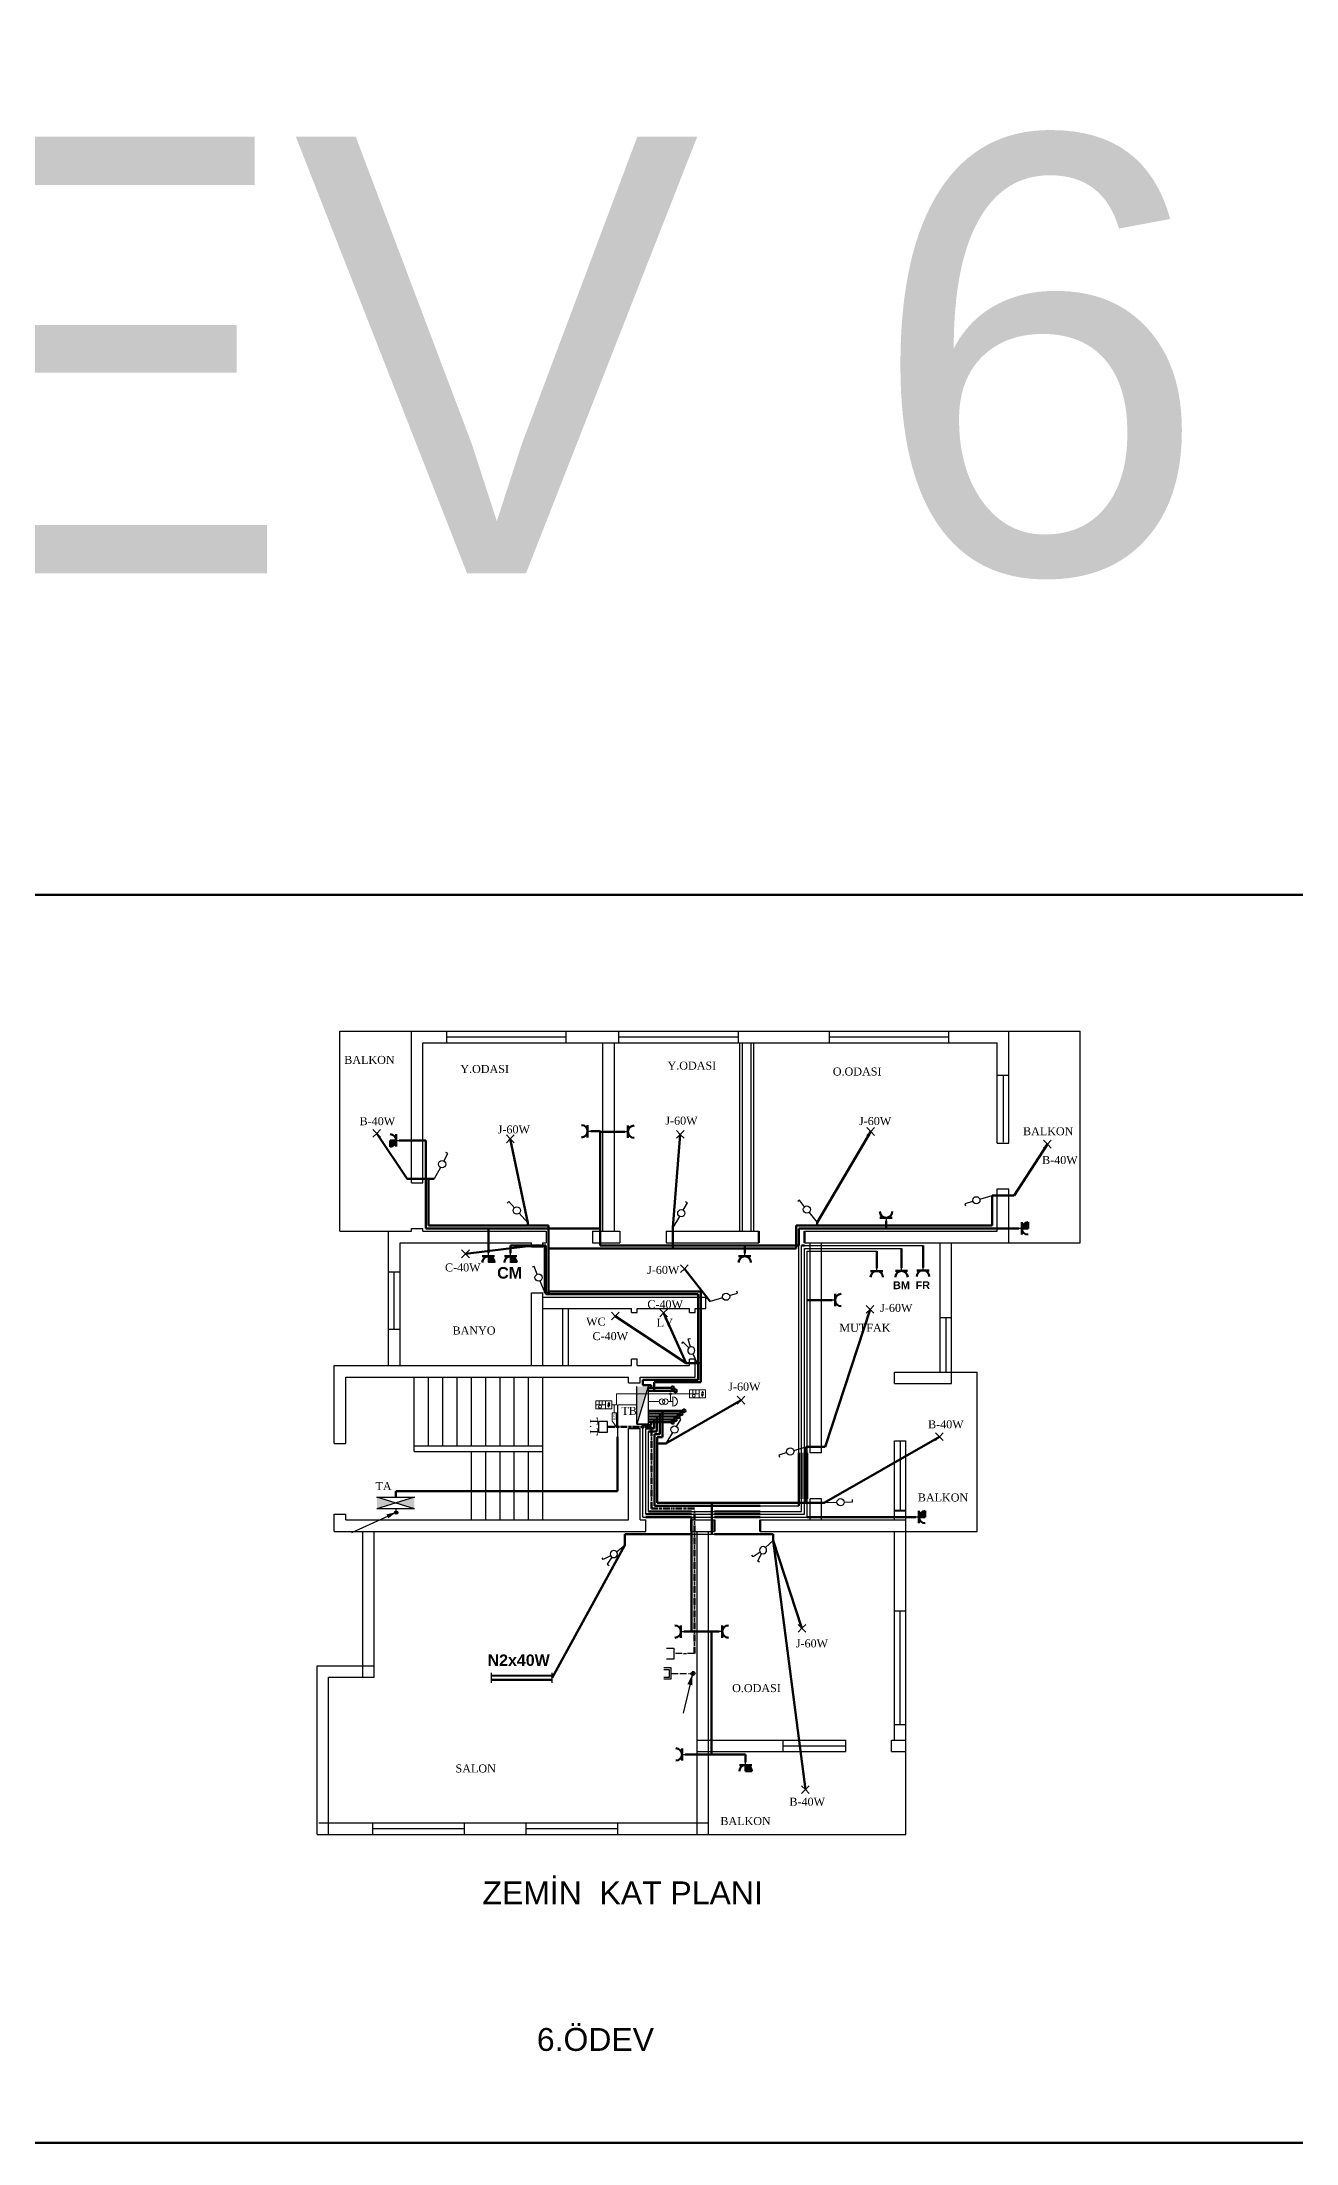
# Model space of a CAD drawing. Header units: millimetres. Extents: x 890 to 10034, y 874 to 4550.
# Drawn here: x 5550 to 7744, y 874 to 4550 of the extents above; entities that cross this region are included whole.
import ezdxf

# ---------------------------------------------------------------- set-up
doc = ezdxf.new("R2010")
doc.units = ezdxf.units.MM
for name, pattern in [('ACAD_ISO02W100', [15, 12, -3]), ('ACAD_ISO12W100', [21, 12, -3, 0, -3, 0, -3]), ('DASHDOT', [25.4, 12.7, -6.35, 0, -6.35])]:
    doc.linetypes.add(name, pattern=pattern)
for name, color, linetype, lineweight in [('DİYAFON', 41, 'DASHDOT', 20), ('EHAT_PRIZ', 4, 'Continuous', 50), ('K.OTM', 61, 'DASHDOT', 20)]:
    doc.layers.add(name, color=color, linetype=linetype, lineweight=lineweight)
for name, color, linetype in [('H', 3, 'Continuous'), ('hat', 3, 'Continuous'), ('S', 2, 'Continuous'), ('ışık', 1, 'Continuous')]:
    doc.layers.add(name, color=color, linetype=linetype)
doc.styles.add('1', font='arial.ttf', dxfattribs={"width": 0.6, "height": 30})
doc.styles.add('EREN', font='1simpl~1.shx', dxfattribs={"height": 2})
doc.styles.add('MEKAN', font='times.ttf')
doc.styles.get("Standard").update_dxf_attribs({"font": 'arial.ttf'})

# ---------------------------------------------------------------- blocks, each defined once
blk = doc.blocks.new('P2X36')
at = {"layer": 'H', "color": 1}
for p, q in [((-53.5, 9.1), (-53.5, -8.4)), ((53.5, -8.4), (53.5, 9.1))]:
    blk.add_line(p, q, dxfattribs=at)
at = {"layer": 'H', "color": 2}
for points in [[(-53.5, 3.7, 3.8, 3.8, 0), (53.5, 3.7, 1.6, 1.6, 0)], [(-53.5, -3.7, 3.8, 3.8, 0), (53.5, -3.7, 1.6, 1.6, 0)]]:
    blk.add_lwpolyline(points, format="xyseb", dxfattribs=at)
blk = doc.blocks.new('NORA')
for p, q in [((0, 0.228), (-0.032, 0.228)), ((0, 0.105), (0, 0.228))]:
    blk.add_line(p, q)
blk.add_circle((0, 0.053), 0.0525)
blk = doc.blocks.new('A')
at = {"layer": 'S', "xscale": 100, "yscale": 100, "zscale": 100, "rotation": 180}
blk.add_blockref('NORA', (0, 0), dxfattribs=at)
blk = doc.blocks.new('B')
at = {"layer": 'hat'}
blk.add_hatch(color=256, dxfattribs=at).paths.add_polyline_path([(3, -0.1, 1), (-3, -0.1, 1)])
blk.add_circle((0, -0.1), 3, dxfattribs=at)
blk = doc.blocks.new('K')
at = {"layer": 'S', "color": 2}
for p, q in [((-4.5, 22.2), (-7.6, 21.3)), ((-1.4, 10.3), (-4.5, 22.2)), ((1.4, 10.3), (4.5, 22.2)), ((4.5, 22.2), (7.6, 21.3))]:
    blk.add_line(p, q, dxfattribs=at)
blk.add_circle((0, 5.2), 5.25, dxfattribs=at)

msp = doc.modelspace()

# ---------------------------------------------------------------- hatches: boundary and pattern name
at = {"linetype": 'ByBlock', "lineweight": 211}
h = msp.add_hatch(color=256, dxfattribs=at)
h.dxf.hatch_style = 1
h.paths.add_polyline_path([(6158.9, 2628.1), (6158.9, 2617.3, 0.414214), (6169.7, 2628.1)])
h = msp.add_hatch(color=256, dxfattribs=at)
h.dxf.hatch_style = 1
h.paths.add_polyline_path([(7275, 2474.2), (7275, 2485, 0.414214), (7264.2, 2474.2)])
h = msp.add_hatch(color=256)
h.dxf.hatch_style = 1
h.paths.add_polyline_path([(6331.1, 2425.6), (6331.1, 2414.8), (6341.9, 2414.8, 0.414214)])
h = msp.add_hatch(color=256)
h.dxf.hatch_style = 1
h.paths.add_polyline_path([(6369.8, 2425.6), (6369.8, 2414.8), (6380.6, 2414.8, 0.414214)])
at = {"linetype": 'ACAD_ISO12W100', "lineweight": 211}
h = msp.add_hatch(color=256, dxfattribs=at)
h.dxf.hatch_style = 1
h.paths.add_polyline_path([(6651.3, 2184.9), (6649.5, 2184.9), (6649.5, 2183.1, 0.414639)])
h.paths.add_polyline_path([(6651.3, 2184.9, 0.414214), (6649.5, 2186.6, 0.414388), (6647.8, 2184.9), (6649.5, 2184.9)])
h.paths.add_polyline_path([(6649.5, 2183.1), (6649.5, 2184.9), (6647.8, 2184.9, 0.413614)])
at = {"linetype": 'ByBlock', "lineweight": 211}
h = msp.add_hatch(color=256, dxfattribs=at)
h.dxf.hatch_style = 1
h.paths.add_polyline_path([(7095, 1980, 0.414214), (7084.2, 1969.2), (7095, 1969.2)])
at = {"linetype": 'ACAD_ISO02W100'}
h = msp.add_hatch(color=256, dxfattribs=at)
h.dxf.hatch_style = 1
h.paths.add_polyline_path([(6687.8, 1692.4, 0.483612), (6692.1, 1695.8), (6688.6, 1695.8)])
h.paths.add_polyline_path([(6687.1, 1692.7), (6688.6, 1695.8), (6685.2, 1695.8, 0.289947)])
h.paths.add_polyline_path([(6685.2, 1695.8), (6688.6, 1695.8), (6692.1, 1695.8, 1)])
h = msp.add_hatch(color=256, dxfattribs=at)
h.dxf.hatch_style = 1
h.paths.add_polyline_path([(6692.1, 1695.8), (6685.2, 1695.8, 1)])
at = {"linetype": 'ByBlock', "lineweight": 211}
h = msp.add_hatch(color=256, dxfattribs=at)
h.dxf.hatch_style = 1
h.paths.add_polyline_path([(6781, 1524.5), (6791.8, 1524.5, 0.414214), (6781, 1535.3)])
at = {"layer": 'ışık'}
h = msp.add_hatch(color=3, dxfattribs=at)
h.paths.add_polyline_path([(6201.5, 2004), (6168.8, 1993.8), (6201.5, 1983.6)])
h.paths.add_polyline_path([(6136, 2004), (6136, 1983.6), (6168.8, 1993.8)])

# ---------------------------------------------------------------- linework, layer by layer
for p, q in [((6071.3, 2819.2), (7366.3, 2819.2)), ((6071.3, 2469.2), (6071.3, 2819.2)), ((6196.3, 2554.2), (6196.3, 2819.2)), ((6216.3, 2799.2), (7221.3, 2799.2)), ((6216.3, 2554.2), (6216.3, 2799.2)), ((6257.6, 2819.2), (6257.6, 2799.2)), ((6257.6, 2809.2), (6466.6, 2809.2)), ((6466.6, 2819.2), (6466.6, 2799.2)), ((6531.3, 2469.2), (6531.3, 2799.2)), ((6551.3, 2469.2), (6551.3, 2799.2)), ((6558.8, 2819.2), (6558.8, 2799.2)), ((6558.8, 2809.2), (6767.8, 2809.2)), ((6767.8, 2819.2), (6767.8, 2799.2)), ((6770.6, 2469.2), (6770.6, 2799.2)), ((6775.6, 2469.2), (6775.6, 2799.2)), ((6790.6, 2469.2), (6790.6, 2799.2)), ((6795.6, 2469.2), (6795.6, 2799.2)), ((6927.2, 2819.2), (6927.2, 2799.2)), ((6927.2, 2809.2), (7136.1, 2809.2)), ((7136.1, 2819.2), (7136.1, 2799.2)), ((7221.3, 2623.7), (7221.3, 2799.2)), ((7241.3, 2623.7), (7241.3, 2819.2)), ((7366.3, 2449.2), (7366.3, 2819.2)), ((7241.3, 2741.7), (7221.3, 2741.7)), ((7231.3, 2741.7), (7231.3, 2625.2)), ((7221.3, 2623.7), (7241.3, 2623.7)), ((6196.3, 2554.2), (6216.3, 2554.2)), ((7221.3, 2543.7), (7241.3, 2543.7)), ((7221.3, 2469.2), (7221.3, 2543.7)), ((7241.3, 2449.2), (7241.3, 2543.7)), ((6071.3, 2469.2), (6196.3, 2469.2)), ((6156.3, 2234.2), (6156.3, 2469.2)), ((6196.3, 2474.2), (6216.3, 2474.2)), ((6196.3, 2469.2), (6196.3, 2474.2)), ((6216.3, 2469.2), (6216.3, 2474.2)), ((6216.3, 2469.2), (6431.9, 2469.2)), ((6431.9, 2469.2), (6431.9, 2449.2)), ((6436.9, 2469.2), (6436.9, 2449.2)), ((6512.8, 2469.2), (6561.1, 2469.2)), ((6512.8, 2469.2), (6512.8, 2449.2)), ((6561.1, 2469.2), (6561.1, 2449.2)), ((6641.9, 2469.2), (6804.2, 2469.2)), ((6641.9, 2469.2), (6641.9, 2449.2)), ((6884.2, 2469.2), (7221.3, 2469.2)), ((6176.3, 2449.2), (6406.3, 2449.2)), ((6176.3, 2234.2), (6176.3, 2449.2)), ((6406.3, 2442), (6406.3, 2449.2)), ((6406.3, 2442), (6426.3, 2442)), ((6426.3, 2449.2), (6431.9, 2449.2)), ((6426.3, 2442), (6426.3, 2449.2)), ((6426.3, 2444.2), (6431.3, 2444.2)), ((6431.3, 2442), (6431.3, 2444.2)), ((6512.8, 2449.2), (6561.1, 2449.2)), ((6641.9, 2449.2), (6804.2, 2449.2)), ((6884.2, 2449.2), (7366.3, 2449.2)), ((6893.8, 2081.4), (6893.8, 2448.4)), ((6913.8, 2081.4), (6913.8, 2448.4)), ((7121.3, 2222.9), (7121.3, 2449.2)), ((7141.3, 2202.9), (7141.3, 2449.2)), ((6156.3, 2398.2), (6176.3, 2398.2)), ((6166.3, 2298.3), (6166.3, 2398.2)), ((6331.1, 2414.8), (6331.1, 2425.6)), ((6341.9, 2414.8), (6331.1, 2414.8)), ((6369.8, 2414.8), (6369.8, 2425.6)), ((6380.6, 2414.8), (6369.8, 2414.8)), ((6406.3, 2234.2), (6406.3, 2361.3)), ((6406.3, 2361.3), (6426.3, 2361.3)), ((6426.3, 2234.2), (6426.3, 2361.3)), ((6426.3, 2354.2), (6711.3, 2354.2)), ((6431.3, 2359.2), (6431.3, 2361.3)), ((6431.3, 2359.2), (6697.7, 2359.2)), ((6711.3, 2334.2), (6711.3, 2354.2)), ((6426.3, 2334.2), (6581.3, 2334.2)), ((6461.3, 2234.2), (6461.3, 2334.2)), ((6471.3, 2234.2), (6471.3, 2334.2)), ((6581.3, 2327.2), (6581.3, 2334.2)), ((6581.3, 2327.2), (6591.3, 2327.2)), ((6591.3, 2334.2), (6682.7, 2334.2)), ((6591.3, 2327.2), (6591.3, 2334.2)), ((6682.7, 2327.2), (6682.7, 2334.2)), ((6682.7, 2327.2), (6692.7, 2327.2)), ((6692.7, 2334.2), (6711.3, 2334.2)), ((6692.7, 2327.2), (6692.7, 2334.2)), ((6697.7, 2327.2), (6697.7, 2334.2)), ((7121.3, 2318.5), (7141.3, 2318.5)), ((7131.4, 2318.5), (7131.4, 2223.2)), ((6156.3, 2298.3), (6176.3, 2298.3)), ((6581.3, 2234.2), (6581.3, 2245.3)), ((6591.3, 2245.3), (6581.3, 2245.3)), ((6591.3, 2234.2), (6591.3, 2245.3)), ((6682.7, 2234.2), (6682.7, 2245.3)), ((6692.7, 2245.3), (6682.7, 2245.3)), ((6692.7, 2214.2), (6692.7, 2245.3)), ((6697.7, 2214.2), (6697.7, 2245.3)), ((6061.3, 2234.2), (6581.3, 2234.2)), ((6061.3, 2098.1), (6061.3, 2234.2)), ((6081.3, 2214.2), (6576.3, 2214.2)), ((6081.3, 2098.1), (6081.3, 2214.2)), ((6201.3, 2084.2), (6201.3, 2214.2)), ((6226.3, 2094.2), (6226.3, 2214.2)), ((6251.3, 2094.2), (6251.3, 2214.2)), ((6276.3, 2094.2), (6276.3, 2214.2)), ((6301.3, 2094.2), (6301.3, 2214.2)), ((6326.3, 2094.2), (6326.3, 2214.2)), ((6351.3, 2094.2), (6351.3, 2214.2)), ((6376.3, 2094.2), (6376.3, 2214.2)), ((6401.3, 2094.2), (6401.3, 2214.2)), ((6426.3, 2084.2), (6426.3, 2214.2)), ((6576.3, 2204.2), (6576.3, 2214.2)), ((6591.3, 2234.2), (6682.7, 2234.2)), ((6596.3, 2214.2), (6692.7, 2214.2)), ((6596.3, 2204.2), (6596.3, 2214.2)), ((6601.3, 2209.2), (6692.7, 2209.2)), ((7041.3, 2222.9), (7186.3, 2222.9)), ((7041.3, 2202.9), (7041.3, 2222.9)), ((7186.3, 1944.2), (7186.3, 2222.9)), ((6576.3, 2204.2), (6596.3, 2204.2)), ((7041.3, 2202.9), (7141.3, 2202.9)), ((6556.8, 2165.2), (6556.8, 2109.7)), ((6061.3, 2098.1), (6081.3, 2098.1)), ((6576.3, 2124.2), (6596.3, 2124.2)), ((6576.3, 1964.2), (6576.3, 2124.2)), ((6596.3, 1964.2), (6596.3, 2124.2)), ((6596.3, 1964.2), (6596.3, 2124.2)), ((7041.3, 2102.7), (7061.3, 2102.7)), ((7041.3, 1964.2), (7041.3, 2102.7)), ((7051.3, 2102.7), (7051.3, 1980.4)), ((7061.3, 1830.7), (7061.3, 2102.7)), ((6201.3, 2094.2), (6426.3, 2094.2)), ((6201.3, 2084.2), (6426.3, 2084.2)), ((6301.3, 1964.2), (6301.3, 2084.2)), ((6326.3, 1964.2), (6326.3, 2084.2)), ((6351.3, 1964.2), (6351.3, 2084.2)), ((6376.3, 1964.2), (6376.3, 2084.2)), ((6401.3, 1964.2), (6401.3, 2084.2)), ((6426.3, 1964.2), (6426.3, 2084.2)), ((6913.8, 2081.4), (6893.8, 2081.4)), ((6893.8, 1964.2), (6893.8, 2001)), ((6913.8, 2001), (6893.8, 2001)), ((6913.8, 1964.2), (6913.8, 2001)), ((6061.3, 1944.2), (6061.3, 1974.2)), ((6061.3, 1974.2), (6081.3, 1974.2)), ((6081.3, 1964.2), (6081.3, 1974.2)), ((6081.3, 1964.2), (6576.3, 1964.2)), ((6091.9, 1942.2), (6162.3, 1974.6)), ((6169.3, 1977.3), (6169.3, 1983.5)), ((6596.3, 1964.2), (6606.3, 1964.2)), ((6606.3, 1944.2), (6606.3, 1964.2)), ((6685.3, 1964.2), (6726.3, 1964.2)), ((6685.3, 1944.2), (6685.3, 1964.2)), ((6806.3, 1964.2), (7041.3, 1964.2)), ((7040.4, 1964.4), (7061.8, 1964.4)), ((6061.3, 1944.2), (6606.3, 1944.2)), ((6111.3, 1689.2), (6111.3, 1944.2)), ((6131.3, 1689.2), (6131.3, 1944.2)), ((6685.3, 1944.2), (6726.3, 1944.2)), ((6696.3, 1414.2), (6696.3, 1944.2)), ((6716.3, 1414.2), (6716.3, 1944.2)), ((6806.3, 1944.2), (7186.3, 1944.2)), ((7041.3, 1579.2), (7041.3, 1944.2)), ((7061.3, 1414.2), (7061.3, 1944.2)), ((7061.3, 1804.9), (7041.3, 1804.9)), ((7051.3, 1606), (7051.3, 1804.9)), ((6642.5, 1740.1), (6655.3, 1740.1)), ((6655.3, 1740.1), (6655.3, 1720.9)), ((6031.3, 1709.2), (6131.3, 1709.2)), ((6031.3, 1414.2), (6031.3, 1709.2)), ((6650.8, 1705.4), (6638, 1705.4)), ((6647.6, 1702.2), (6638, 1702.2)), ((6655.3, 1720.9), (6642.5, 1720.9)), ((6647.6, 1689.4), (6647.6, 1702.2)), ((6650.8, 1686.2), (6650.8, 1705.4)), ((6672.3, 1626.4), (6687.8, 1692.4)), ((6680.4, 1676.8), (6687.8, 1692.4)), ((6051.3, 1689.2), (6131.3, 1689.2)), ((6051.3, 1414.2), (6051.3, 1689.2)), ((6638, 1689.4), (6647.6, 1689.4)), ((6638, 1686.2), (6650.8, 1686.2)), ((7061.3, 1606), (7041.3, 1606)), ((6696.3, 1579.2), (6956.3, 1579.2)), ((6696.3, 1559.2), (6956.3, 1559.2)), ((6846, 1579.2), (6846, 1559.2)), ((6846, 1569.2), (6956, 1569.2)), ((6956.3, 1559.2), (6956.3, 1579.2)), ((7036.3, 1579.2), (7061.3, 1579.2)), ((7036.3, 1559.2), (7036.3, 1579.2)), ((7036.3, 1559.2), (7061.3, 1559.2)), ((6034.1, 1434.2), (6716.3, 1434.2)), ((6127.9, 1434.2), (6127.9, 1414.2)), ((6288.6, 1434.2), (6288.6, 1414.2)), ((6396.3, 1434.2), (6396.3, 1414.2)), ((6557, 1434.2), (6557, 1414.2)), ((6031.3, 1414.2), (7061.3, 1414.2)), ((6127.9, 1424.2), (6288.9, 1424.2)), ((6396.3, 1424.2), (6557.3, 1424.2))]:
    msp.add_line(p, q)
at = {"color": 1, "lineweight": 211}
for p, q in [((6188.6, 2561.2), (6135.5, 2640.5)), ((6369.2, 2631), (6400.1, 2484.1)), ((6666.6, 2638.8), (6653.7, 2475.9)), ((6906.2, 2484.6), (6999.9, 2643.9)), ((7250.9, 2531.9), (7308.9, 2621.6)), ((6236.3, 2561.2), (6188.6, 2561.2)), ((7212.3, 2531.9), (7250.9, 2531.9)), ((6400, 2443), (6290.8, 2429.8)), ((6429.5, 2443), (6400, 2443)), ((6429.5, 2361.4), (6429.5, 2443)), ((6436.3, 2364.2), (6436.3, 2444.2)), ((6697.7, 2364.2), (6436.3, 2364.2)), ((6553, 2321), (6677, 2238.5)), ((6677, 2238.5), (6637.5, 2326.4)), ((6702.7, 2209.2), (6702.7, 2329.2)), ((6920.4, 2092.4), (6998.6, 2332.7)), ((6696.4, 2238.5), (6677, 2238.5)), ((6610.7, 2190.2), (6615.7, 2190.2)), ((6615.7, 2190.2), (6620.7, 2190.2)), ((6620.7, 2190.2), (6620.7, 2205.2)), ((6620.7, 2205.2), (6640.7, 2205.2)), ((6641.2, 2097.8), (6773, 2173.8)), ((6610.7, 2155.2), (6615.7, 2155.2)), ((6918.1, 1994.2), (7119.9, 2109.9)), ((6886.7, 2092.4), (6920.4, 2092.4)), ((6569.6, 1919.9), (6442.5, 1687.9)), ((6829, 1928.4), (6879.4, 1774.7)), ((6829, 1928.4), (6885.6, 1492.4))]:
    msp.add_line(p, q, dxfattribs=at)
at = {"color": 4, "linetype": 'ByBlock', "lineweight": 211}
for p, q in [((6169.7, 2628.1), (6158.9, 2628.1)), ((6158.9, 2628.1), (6158.9, 2617.3)), ((6188.3, 2628.1), (6191.3, 2628.1)), ((6191.3, 2628.1), (6221.3, 2628.1)), ((6221.3, 2628.1), (6221.3, 2474.2)), ((6523.3, 2644.4), (6526.3, 2644.4)), ((6526.3, 2474.2), (6526.3, 2644.4)), ((6556.3, 2643.5), (6526.3, 2643.5)), ((6221.3, 2474.2), (6331.1, 2474.2)), ((6426.2, 2474.2), (6526.3, 2474.2)), ((6526.3, 2474.2), (6526.3, 2444.2)), ((7221.3, 2474.2), (6874.1, 2474.2)), ((6874.1, 2444.2), (6874.1, 2474.2)), ((7221.3, 2474.2), (7245.6, 2474.2)), ((7264.2, 2474.2), (7275, 2474.2)), ((7275, 2474.2), (7275, 2485)), ((6526.3, 2444.2), (6641.9, 2444.2)), ((6641.9, 2444.2), (6874.1, 2444.2)), ((6625.7, 2150.2), (6630.7, 2150.2)), ((6630.7, 2150.2), (6630.7, 2130.2)), ((6621.3, 2109.5), (6621.3, 2114.2)), ((6621.3, 1989.2), (6621.3, 2109.5)), ((6625.7, 2114.2), (6630.6, 2114.2)), ((6630.6, 2114.2), (6630.7, 2119.2)), ((6873.8, 2081.4), (6873.8, 1989.2)), ((6806.3, 1989.2), (6621.3, 1989.2)), ((6888.8, 1969.2), (7065.5, 1969.2)), ((7084.2, 1969.2), (7095, 1969.2)), ((7095, 1969.2), (7095, 1980)), ((6721.3, 1768.9), (6721.3, 1554)), ((6721.3, 1554), (6688.4, 1554)), ((6721.3, 1554), (6781, 1554)), ((6781, 1535.3), (6781, 1524.5)), ((6781, 1524.5), (6791.8, 1524.5))]:
    msp.add_line(p, q, dxfattribs=at)
at = {"color": 4}
for p, q in [((6169.7, 2628.1), (6175.1, 2628.1)), ((6504.6, 2644.4), (6510.1, 2644.4)), ((6575, 2643.5), (6569.5, 2643.5)), ((7026.6, 2492.9), (7026.6, 2487.5)), ((7264.2, 2474.2), (7258.8, 2474.2)), ((6331.1, 2425.6), (6331.1, 2431.7)), ((6369.8, 2425.6), (6369.8, 2431)), ((6779.4, 2425.6), (6779.4, 2431)), ((6873.8, 2081.4), (6873.8, 2444.2)), ((6878.8, 2081.4), (6878.8, 2444.2)), ((6883.8, 2081.4), (6883.8, 2439.2)), ((6884.2, 2444.2), (7091.3, 2444.2)), ((6884.2, 2439.2), (7053.7, 2439.2)), ((6888.8, 2434.2), (7010.3, 2434.2)), ((6888.8, 2081.4), (6888.8, 2434.2)), ((7010.3, 2399.6), (7010.3, 2405)), ((7053.7, 2399.9), (7053.7, 2405.4)), ((7091.3, 2400.8), (7091.3, 2406.2)), ((6937.5, 2348.8), (6932.1, 2348.8)), ((6601.3, 1969.2), (6601.3, 2124.2)), ((6606.3, 1974.2), (6606.3, 2124.2)), ((6611.3, 1979.2), (6611.3, 2119.2)), ((6806.3, 1989.2), (6873.8, 1989.2)), ((6878.8, 1979.2), (6878.8, 2001)), ((6883.8, 1974.2), (6883.8, 2001)), ((6888.8, 1969.2), (6888.8, 2001)), ((6601.3, 1969.2), (6606.3, 1969.2)), ((6686.3, 1979.2), (6726.3, 1979.2)), ((6686.3, 1974.2), (6726.3, 1974.2)), ((6686.3, 1969.2), (6726.3, 1969.2)), ((6806.3, 1979.2), (6878.8, 1979.2)), ((6806.3, 1974.2), (6883.8, 1974.2)), ((6806.3, 1969.2), (6888.8, 1969.2)), ((7084.2, 1969.2), (7078.8, 1969.2)), ((6667.7, 1768.9), (6673.1, 1768.9)), ((6740, 1768.9), (6734.5, 1768.9)), ((6669.8, 1554), (6675.2, 1554)), ((6781, 1535.3), (6781, 1540.7))]:
    msp.add_line(p, q, dxfattribs=at)
at = {"color": 4, "lineweight": 211}
for p, q in [((6175.1, 2628.1), (6188.3, 2628.1)), ((6510.1, 2644.4), (6523.3, 2644.4)), ((6569.5, 2643.5), (6556.3, 2643.5)), ((6331.1, 2431.7), (6331.1, 2474.2)), ((6331.1, 2474.2), (6426.2, 2474.2)), ((7026.6, 2487.5), (7026.6, 2474.2)), ((7258.8, 2474.2), (7245.6, 2474.2)), ((6431.3, 2444.2), (6369.8, 2444.2)), ((6369.8, 2431), (6369.8, 2444.2)), ((6431.3, 2359.2), (6431.3, 2444.2)), ((6779.4, 2431), (6779.4, 2444.2)), ((6884.2, 2444.2), (6878.8, 2444.2)), ((6884.2, 2439.2), (6883.8, 2439.2)), ((7010.3, 2418.2), (7010.3, 2434.2)), ((7053.7, 2418.6), (7053.7, 2439.2)), ((7091.3, 2419.4), (7091.3, 2444.2)), ((7010.3, 2405), (7010.3, 2418.2)), ((7053.7, 2405.4), (7053.7, 2418.6)), ((7091.3, 2406.2), (7091.3, 2419.4)), ((6697.7, 2359.2), (6431.3, 2359.2)), ((6697.7, 2329.2), (6697.7, 2359.2)), ((6697.7, 2209.2), (6697.7, 2329.2)), ((6918.8, 2348.8), (6888.8, 2348.8)), ((6932.1, 2348.8), (6918.8, 2348.8)), ((6601.3, 2200.2), (6601.3, 2209.2)), ((6601.3, 2209.2), (6621.3, 2209.2)), ((6621.3, 2209.2), (6697.7, 2209.2)), ((6615.7, 2200.2), (6601.3, 2200.2)), ((6610.7, 2195.2), (6615.7, 2195.2)), ((6615.7, 2195.2), (6615.7, 2200.2)), ((6610.7, 2150.2), (6615.7, 2150.2)), ((6610.7, 2145.2), (6615.7, 2145.2)), ((6610.7, 2140.2), (6615.7, 2140.2)), ((6610.7, 2135.2), (6615.7, 2135.2)), ((6615.7, 2150.2), (6625.7, 2150.2)), ((6615.7, 2145.2), (6625.7, 2145.2)), ((6615.7, 2140.2), (6620.7, 2140.2)), ((6615.7, 2135.2), (6615.7, 2130.2)), ((6620.7, 2140.2), (6620.7, 2135.2)), ((6620.7, 2135.2), (6620.7, 2130.2)), ((6625.7, 2145.2), (6625.7, 2135.2)), ((6625.7, 2135.2), (6625.7, 2130.2)), ((6615.7, 2130.2), (6601.3, 2130.2)), ((6601.3, 2130.2), (6601.3, 2124.2)), ((6606.3, 2124.2), (6620.7, 2124.2)), ((6611.3, 2119.2), (6620.7, 2119.2)), ((6620.7, 2124.2), (6620.7, 2130.2)), ((6625.7, 2119.2), (6620.7, 2119.2)), ((6625.7, 2114.2), (6621.3, 2114.2)), ((6625.7, 2130.2), (6625.7, 2119.2)), ((6630.7, 2130.2), (6630.7, 2119.2)), ((6878.8, 2001), (6878.8, 2081.4)), ((6883.8, 2001), (6883.8, 2081.4)), ((6888.8, 2001), (6888.8, 2081.4)), ((6686.3, 1974.2), (6606.3, 1974.2)), ((6606.3, 1969.2), (6686.3, 1969.2)), ((6686.3, 1979.2), (6611.3, 1979.2)), ((6686.3, 1768.9), (6686.3, 1969.2)), ((6726.3, 1979.2), (6806.3, 1979.2)), ((6726.3, 1974.2), (6806.3, 1974.2)), ((6726.3, 1969.2), (6806.3, 1969.2)), ((7078.8, 1969.2), (7065.5, 1969.2)), ((6673.1, 1768.9), (6686.3, 1768.9)), ((6686.3, 1768.9), (6721.3, 1768.9)), ((6734.5, 1768.9), (6721.3, 1768.9)), ((6675.2, 1554), (6688.4, 1554)), ((6781, 1540.7), (6781, 1554))]:
    msp.add_line(p, q, dxfattribs=at)
at = {"color": 1, "linetype": 'ByBlock', "lineweight": 211}
for p, q in [((6226.3, 2561.2), (6226.3, 2479.2)), ((7212.3, 2531.9), (7212.3, 2479.2)), ((6436.3, 2479.2), (6226.3, 2479.2)), ((6400.1, 2484.1), (6400.1, 2479.2)), ((6436.3, 2474.2), (6436.3, 2479.2)), ((6436.3, 2444.2), (6436.3, 2474.2)), ((6653.7, 2475.9), (6653.7, 2439.2)), ((6869.1, 2474.2), (6869.1, 2479.2)), ((6869.1, 2479.2), (6874.1, 2479.2)), ((6869.1, 2444.2), (6869.1, 2474.2)), ((7212.3, 2479.2), (6874.1, 2479.2)), ((6906.2, 2484.6), (6906.2, 2479.2)), ((6526.3, 2439.2), (6436.3, 2439.2)), ((6526.3, 2439.2), (6641.9, 2439.2)), ((6653.7, 2439.2), (6641.9, 2439.2)), ((6653.7, 2439.2), (6869.1, 2439.2)), ((6869.1, 2439.2), (6869.1, 2444.2)), ((6674, 2403.7), (6719.1, 2346.4)), ((6429.5, 2361.4), (6436.4, 2361.4)), ((6436.4, 2361.4), (6436.4, 2364.2)), ((6702.7, 2364.2), (6697.7, 2364.2)), ((6702.7, 2329.2), (6702.7, 2364.2)), ((6696.4, 2238.5), (6702.7, 2238.5)), ((6702.5, 2205.2), (6702.7, 2209.2)), ((6640.7, 2205.2), (6702.5, 2205.2)), ((6615.7, 2155.2), (6635.7, 2155.2)), ((6635.7, 2150.2), (6635.7, 2155.2)), ((6635.7, 2150.2), (6635.7, 2130.2)), ((6626.3, 1994.2), (6626.3, 2109.2)), ((6626.3, 2109.2), (6630.6, 2109.2)), ((6641.2, 2097.8), (6626.3, 2097.8)), ((6635.7, 2109.2), (6630.6, 2109.2)), ((6635.7, 2130.2), (6635.7, 2109.2)), ((6886.7, 2092.4), (6886.7, 1994.2)), ((6806.3, 1994.2), (6626.3, 1994.2)), ((6722, 1939.2), (6722, 1994.2)), ((6806.3, 1994.2), (6918.1, 1994.2)), ((6685.3, 1939.2), (6569.6, 1939.2)), ((6569.6, 1939.2), (6569.6, 1919.9)), ((6726.3, 1939.2), (6829.1, 1939.2)), ((6829.1, 1939.2), (6829, 1928.4))]:
    msp.add_line(p, q, dxfattribs=at)
at = {"lineweight": 211}
for p, q in [((6804.2, 2469.2), (6804.2, 2449.2)), ((6884.2, 2469.2), (6884.2, 2449.2)), ((6893.8, 2448.4), (6893.8, 2449.2)), ((6913.8, 2448.4), (6913.8, 2449.2)), ((6615.7, 2195.2), (6650.7, 2195.2)), ((6620.7, 2190.2), (6655.7, 2190.2)), ((6615.7, 2135.2), (6650.7, 2135.2)), ((6620.7, 2140.2), (6655.7, 2140.2)), ((6625.7, 2145.2), (6660.7, 2145.2)), ((6630.7, 2150.2), (6665.7, 2150.2)), ((6635.7, 2155.2), (6670.7, 2155.2)), ((6556.8, 2014.8), (6556.8, 2109.7)), ((6168.8, 2004), (6168.8, 2014.8)), ((6168.8, 2014.8), (6556.8, 2014.8)), ((6726.3, 1964.2), (6726.3, 1944.2)), ((6806.3, 1964.2), (6806.3, 1944.2))]:
    msp.add_line(p, q, dxfattribs=at)
at = {"color": 3, "linetype": 'ACAD_ISO12W100', "lineweight": 211}
for p, q in [((6616.3, 2127.2), (6539.4, 2127.2)), ((6616.3, 2119.2), (6616.3, 2127.2)), ((6616.3, 1984.2), (6616.3, 2119.2)), ((6691.3, 1984.2), (6616.3, 1984.2)), ((6691.3, 1730.5), (6691.3, 1984.2))]:
    msp.add_line(p, q, dxfattribs=at)
at = {"linetype": 'ByBlock', "lineweight": 211}
msp.add_line((7041.3, 1980.5), (7061.3, 1980.4), dxfattribs=at)
at = {"color": 1}
msp.add_line((6685.3, 1939.2), (6726.3, 1939.2), dxfattribs=at)
at = {"color": 3, "linetype": 'ACAD_ISO12W100'}
msp.add_line((6691.3, 1730.5), (6655.3, 1730.5), dxfattribs=at)
at = {"linetype": 'ACAD_ISO02W100'}
msp.add_line((6650.8, 1695.8), (6682.5, 1695.8), dxfattribs=at)
at = {"color": 2, "linetype": 'ByBlock', "lineweight": 211, "true_color": 0xf1eb1f}
msp.add_lwpolyline([(889.5, 3058.1), (10034.5, 3058.1), (10034.5, 874.3), (889.5, 874.3)], close=True, dxfattribs=at)
at = {"color": 2, "lineweight": 211, "true_color": 0xf1eb1f}
for centre in [(6653.3, 2195.2), (6658.3, 2190.2), (6653.3, 2135.2), (6658.3, 2140.2), (6663.3, 2145.2), (6668.3, 2150.2), (6673.3, 2155.2)]:
    msp.add_circle(centre, 2.61, dxfattribs=at)
at = {"color": 7, "linetype": 'ACAD_ISO02W100', "true_color": 0xffffff}
msp.add_circle((6688.6, 1695.8), 3.45, dxfattribs=at)
for points in [[(6155.8, 1967), (6152.5, 1974), (6169.4, 1977.8)], [(6687.9, 1675.1), (6680.4, 1676.8), (6687.8, 1692.4)]]:
    msp.add_solid(points)
at = {"layer": 'DİYAFON', "linetype": 'Continuous'}
for p, q in [((6546.9, 2172.8), (6518.9, 2172.8)), ((6518.9, 2172.8), (6518.9, 2158.8)), ((6524.5, 2172.8), (6524.5, 2165.8)), ((6530.1, 2172.8), (6530.1, 2165.8)), ((6535.7, 2158.8), (6535.7, 2172.8)), ((6541.6, 2170.2), (6539.6, 2166.7)), ((6540.7, 2168.8), (6542.8, 2166.7)), ((6540.7, 2168.7), (6542.6, 2166.7)), ((6540.8, 2168.9), (6543, 2166.7)), ((6540.9, 2169), (6543.1, 2166.7)), ((6541, 2169.2), (6543.5, 2166.7)), ((6541, 2169.1), (6543.4, 2166.7)), ((6541.1, 2169.5), (6543.1, 2167.5)), ((6541.1, 2169.4), (6543.3, 2167.2)), ((6541.2, 2169.6), (6542.8, 2168)), ((6541.3, 2169.7), (6542.6, 2168.3)), ((6541.4, 2169.9), (6542.1, 2169.2)), ((6541.4, 2169.9), (6542.3, 2168.9)), ((6541.5, 2170.2), (6541.6, 2170.1)), ((6541.5, 2170.1), (6541.8, 2169.8)), ((6543.6, 2166.7), (6541.6, 2170.2)), ((6546.9, 2158.8), (6546.9, 2172.8)), ((6578.3, 2184.8), (6555.2, 2184.8)), ((6555.2, 2165.8), (6555.2, 2184.8)), ((6649.5, 2184.9), (6578.3, 2184.8)), ((6629.8, 2171.3), (6610.7, 2171.3)), ((6645.4, 2171.3), (6653.7, 2171.3)), ((6649.5, 2171.3), (6649.5, 2184.9)), ((6682.8, 2184.9), (6649.5, 2184.9)), ((6653.7, 2179.5), (6653.7, 2163.5)), ((6710.8, 2191.9), (6682.8, 2191.9)), ((6682.8, 2191.9), (6682.8, 2177.9)), ((6682.8, 2177.9), (6710.8, 2177.9)), ((6699.6, 2184.9), (6682.9, 2184.9)), ((6688.4, 2191.9), (6688.4, 2184.9)), ((6694, 2191.9), (6694, 2184.9)), ((6699.6, 2177.9), (6699.6, 2191.9)), ((6699.6, 2179.2), (6701, 2177.9)), ((6705.5, 2189.3), (6703.5, 2185.8)), ((6703.5, 2186), (6703.7, 2185.8)), ((6703.5, 2185.9), (6703.6, 2185.8)), ((6703.5, 2185.8), (6707.5, 2185.8)), ((6707.5, 2183.9), (6703.5, 2183.9)), ((6703.5, 2183.9), (6705.5, 2180.4)), ((6703.5, 2183.7), (6706, 2181.3)), ((6703.6, 2186.1), (6703.9, 2185.8)), ((6703.6, 2183.9), (6706.1, 2181.5)), ((6703.7, 2186.2), (6704.1, 2185.8)), ((6703.7, 2183.5), (6705.9, 2181.2)), ((6703.8, 2186.4), (6704.4, 2185.8)), ((6703.8, 2186.4), (6704.3, 2185.8)), ((6703.8, 2183.9), (6706.1, 2181.5)), ((6703.9, 2186.7), (6704.8, 2185.8)), ((6703.9, 2186.6), (6704.7, 2185.8)), ((6704, 2186.8), (6705, 2185.8)), ((6704, 2183.9), (6706.2, 2181.7)), ((6704, 2182.9), (6705.8, 2181.1)), ((6704.1, 2186.9), (6705.2, 2185.8)), ((6704.1, 2183.9), (6706.2, 2181.8)), ((6704.2, 2187.1), (6705.5, 2185.8)), ((6704.2, 2187.1), (6705.4, 2185.8)), ((6704.2, 2182.6), (6705.8, 2181)), ((6704.3, 2187.3), (6705.8, 2185.8)), ((6704.4, 2187.5), (6706.2, 2185.8)), ((6704.4, 2187.4), (6705.9, 2185.8)), ((6704.4, 2183.9), (6706.3, 2181.9)), ((6704.5, 2187.6), (6706.3, 2185.8)), ((6704.5, 2183.9), (6706.4, 2182)), ((6704.5, 2182), (6705.7, 2180.8)), ((6704.6, 2187.8), (6706.7, 2185.8)), ((6704.6, 2187.8), (6706.5, 2185.8)), ((6704.7, 2188), (6706.9, 2185.8)), ((6704.7, 2181.7), (6705.7, 2180.7)), ((6704.8, 2188.1), (6707, 2185.8)), ((6704.8, 2183.9), (6706.5, 2182.2)), ((6704.9, 2188.3), (6707.4, 2185.8)), ((6704.9, 2188.2), (6707.3, 2185.8)), ((6704.9, 2183.9), (6706.5, 2182.2)), ((6705, 2188.5), (6707, 2186.5)), ((6705, 2188.5), (6707.2, 2186.3)), ((6705, 2181.1), (6705.6, 2180.6)), ((6705.1, 2188.7), (6706.7, 2187.1)), ((6705.1, 2183.9), (6706.6, 2182.4)), ((6705.2, 2188.8), (6706.5, 2187.4)), ((6705.2, 2180.8), (6705.5, 2180.5)), ((6705.3, 2189), (6706, 2188.3)), ((6705.3, 2188.9), (6706.2, 2188)), ((6705.3, 2183.9), (6706.7, 2182.5)), ((6705.4, 2189.3), (6705.5, 2189.2)), ((6705.4, 2189.2), (6705.7, 2188.9)), ((6707.5, 2185.8), (6705.5, 2189.3)), ((6705.5, 2180.4), (6707.5, 2183.9)), ((6705.5, 2183.9), (6706.7, 2182.6)), ((6705.6, 2183.9), (6706.8, 2182.7)), ((6705.9, 2183.9), (6706.9, 2182.9)), ((6706, 2183.9), (6706.9, 2182.9)), ((6706.2, 2183.9), (6707, 2183.1)), ((6706.4, 2183.9), (6707.1, 2183.2)), ((6706.6, 2183.9), (6707.2, 2183.3)), ((6706.7, 2183.9), (6707.2, 2183.4)), ((6707, 2183.9), (6707.3, 2183.6)), ((6707.1, 2183.9), (6707.3, 2183.7)), ((6707.4, 2183.9), (6707.4, 2183.8)), ((6710.8, 2177.9), (6710.8, 2191.9)), ((6518.9, 2158.8), (6546.9, 2158.8)), ((6535.7, 2165.8), (6519, 2165.8)), ((6535.7, 2160.1), (6537.1, 2158.8)), ((6539.6, 2166.9), (6539.8, 2166.7)), ((6539.6, 2166.8), (6539.7, 2166.7)), ((6539.6, 2166.7), (6543.6, 2166.7)), ((6543.6, 2164.8), (6539.6, 2164.8)), ((6539.6, 2164.8), (6541.6, 2161.3)), ((6539.6, 2164.7), (6542.1, 2162.2)), ((6539.7, 2167), (6540, 2166.7)), ((6539.7, 2164.8), (6542.2, 2162.4)), ((6539.8, 2167.1), (6540.2, 2166.7)), ((6539.8, 2164.4), (6542, 2162.1)), ((6539.9, 2167.3), (6540.5, 2166.7)), ((6539.9, 2167.3), (6540.4, 2166.7)), ((6539.9, 2164.8), (6542.2, 2162.4)), ((6540, 2167.6), (6540.9, 2166.7)), ((6540, 2167.5), (6540.8, 2166.7)), ((6540.1, 2167.7), (6541.1, 2166.7)), ((6540.1, 2164.8), (6542.3, 2162.6)), ((6540.1, 2163.8), (6541.9, 2162)), ((6540.2, 2167.8), (6541.3, 2166.7)), ((6540.2, 2164.8), (6542.3, 2162.7)), ((6540.3, 2168), (6541.6, 2166.7)), ((6540.3, 2168), (6541.5, 2166.7)), ((6540.3, 2163.5), (6541.9, 2161.9)), ((6540.4, 2168.2), (6541.9, 2166.7)), ((6540.5, 2168.4), (6542.3, 2166.7)), ((6540.5, 2168.3), (6542, 2166.7)), ((6540.5, 2164.8), (6542.4, 2162.8)), ((6540.6, 2168.5), (6542.4, 2166.7)), ((6540.6, 2164.8), (6542.5, 2162.9)), ((6540.6, 2162.9), (6541.8, 2161.7)), ((6540.8, 2162.6), (6541.8, 2161.7)), ((6540.9, 2164.8), (6542.6, 2163.1)), ((6541, 2164.8), (6542.6, 2163.2)), ((6541.1, 2162), (6541.7, 2161.5)), ((6541.2, 2164.8), (6542.7, 2163.3)), ((6541.3, 2161.7), (6541.6, 2161.4)), ((6541.4, 2164.8), (6542.8, 2163.4)), ((6541.6, 2161.3), (6543.6, 2164.8)), ((6541.6, 2164.8), (6542.8, 2163.5)), ((6541.7, 2164.8), (6542.9, 2163.6)), ((6542, 2164.8), (6543, 2163.8)), ((6542.1, 2164.8), (6543, 2163.9)), ((6542.3, 2164.8), (6543.1, 2164)), ((6542.5, 2164.8), (6543.2, 2164.1)), ((6542.7, 2164.8), (6543.3, 2164.2)), ((6542.8, 2164.8), (6543.3, 2164.3)), ((6546.9, 2165.8), (6555.2, 2165.8))]:
    msp.add_line(p, q, dxfattribs=at)
for centre, radius in [((6634.6, 2171.3), 4.8), ((6640.6, 2171.3), 4.8), ((6649.5, 2184.9), 1.75), ((6690.3, 2181.5), 2.56), ((6526.4, 2162.4), 2.56)]:
    msp.add_circle(centre, radius, dxfattribs=at)
msp.add_arc((6653.7, 2171.5), 8, 270.0168, 90.0168, dxfattribs=at)
at = {"layer": 'EHAT_PRIZ'}
for p, q in [((6504.6, 2633.6), (6504.6, 2655.1)), ((6575, 2654.2), (6575, 2632.7)), ((6169.7, 2617.4), (6169.7, 2638.9)), ((7015.8, 2492.9), (7037.3, 2492.9)), ((7264.2, 2485), (7264.2, 2463.5)), ((6341.8, 2425.6), (6320.3, 2425.6)), ((6380.5, 2425.6), (6359, 2425.6)), ((6790.2, 2425.6), (6768.6, 2425.6)), ((7021.1, 2399.6), (6999.6, 2399.6)), ((7064.4, 2399.9), (7042.9, 2399.9)), ((7102.1, 2400.8), (7080.6, 2400.8)), ((6937.5, 2359.6), (6937.5, 2338.1)), ((7084.2, 1980), (7084.2, 1958.5)), ((6667.7, 1758.2), (6667.7, 1779.7)), ((6740, 1779.7), (6740, 1758.2)), ((6669.8, 1543.2), (6669.8, 1564.7)), ((6791.7, 1535.3), (6770.2, 1535.3))]:
    msp.add_line(p, q, dxfattribs=at)
for centre, start, end in [((6493.8, 2644.4), 270, 90), ((6585.8, 2643.5), 90, 270), ((6158.9, 2628.1), 270, 90), ((7026.6, 2503.7), 180, 0), ((7275, 2474.2), 90, 270), ((6331.1, 2414.8), 0, 180), ((6369.8, 2414.8), 0, 180), ((6779.4, 2414.8), 0, 180), ((7010.3, 2388.8), 0, 180), ((7053.7, 2389.1), 0, 180), ((7091.3, 2390), 0, 180), ((6948.3, 2348.8), 90, 270), ((7095, 1969.2), 90, 270), ((6656.9, 1768.9), 270, 90), ((6750.8, 1768.9), 90, 270), ((6659, 1554), 270, 90), ((6781, 1524.5), 0, 180)]:
    msp.add_arc(centre, 10.8, start, end, dxfattribs=at)
at = {"layer": 'hat', "color": 2}
msp.add_lwpolyline([(6539.4, 2118), (6539.4, 2136.4), (6523.8, 2136.4), (6523.8, 2118)], close=True, dxfattribs=at)
at = {"layer": 'K.OTM', "linetype": 'Continuous'}
for p, q in [((6555, 2151.7), (6547.2, 2151.7)), ((6547.2, 2151.7), (6547.2, 2136.9)), ((6547.2, 2136.9), (6555, 2127.1)), ((6551.1, 2151.7), (6551.1, 2165.8)), ((6555, 2127.1), (6555, 2151.7))]:
    msp.add_line(p, q, dxfattribs=at)
at = {"layer": 'S', "color": 1}
for p, q in [((6135.5, 2640.5), (6128.7, 2647.3)), ((6135.5, 2640.5), (6142.3, 2647.3)), ((6999.9, 2643.9), (6993.1, 2650.6)), ((6999.9, 2643.9), (7006.7, 2650.6)), ((6135.5, 2640.5), (6128.7, 2633.7)), ((6135.5, 2640.5), (6142.3, 2633.7)), ((6369.2, 2631), (6362.4, 2637.8)), ((6369.2, 2631), (6362.4, 2624.2)), ((6369.2, 2631), (6376, 2637.8)), ((6369.2, 2631), (6376, 2624.2)), ((6666.6, 2638.8), (6659.8, 2645.6)), ((6666.6, 2638.8), (6659.8, 2632)), ((6666.6, 2638.8), (6673.3, 2645.6)), ((6666.6, 2638.8), (6673.3, 2632)), ((6999.9, 2643.9), (6993.1, 2637.1)), ((6999.9, 2643.9), (7006.7, 2637.1)), ((7308.9, 2621.6), (7302.1, 2628.4)), ((7308.9, 2621.6), (7302.1, 2614.8)), ((7308.9, 2621.6), (7315.7, 2628.4)), ((7308.9, 2621.6), (7315.7, 2614.8)), ((6290.8, 2429.8), (6284.1, 2436.6)), ((6290.8, 2429.8), (6284.1, 2423.1)), ((6290.8, 2429.8), (6297.6, 2436.6)), ((6290.8, 2429.8), (6297.6, 2423.1)), ((6674, 2403.7), (6667.2, 2410.5)), ((6674, 2403.7), (6667.2, 2396.9)), ((6674, 2403.7), (6680.7, 2410.5)), ((6674, 2403.7), (6680.7, 2396.9)), ((6553, 2321), (6546.2, 2327.8)), ((6553, 2321), (6546.2, 2314.2)), ((6553, 2321), (6559.8, 2327.8)), ((6553, 2321), (6559.8, 2314.2)), ((6637.5, 2326.4), (6630.7, 2333.2)), ((6637.5, 2326.4), (6630.7, 2319.6)), ((6637.5, 2326.4), (6644.2, 2333.2)), ((6637.5, 2326.4), (6644.2, 2319.6)), ((6998.6, 2332.7), (6991.8, 2339.5)), ((6998.6, 2332.7), (6991.8, 2325.9)), ((6998.6, 2332.7), (7005.4, 2339.5)), ((6998.6, 2332.7), (7005.4, 2325.9)), ((6773, 2173.8), (6766.3, 2180.6)), ((6773, 2173.8), (6766.3, 2167)), ((6773, 2173.8), (6779.8, 2180.6)), ((6773, 2173.8), (6779.8, 2167)), ((7119.9, 2109.9), (7113.1, 2116.7)), ((7119.9, 2109.9), (7113.1, 2103.1)), ((7119.9, 2109.9), (7126.6, 2116.7)), ((7119.9, 2109.9), (7126.6, 2103.1)), ((6879.4, 1774.7), (6872.6, 1781.5)), ((6879.4, 1774.7), (6872.6, 1768)), ((6879.4, 1774.7), (6886.1, 1781.5)), ((6879.4, 1774.7), (6886.1, 1768)), ((6885.6, 1492.4), (6878.8, 1499.2)), ((6885.6, 1492.4), (6878.8, 1485.6)), ((6885.6, 1492.4), (6892.4, 1499.2)), ((6885.6, 1492.4), (6892.4, 1485.6))]:
    msp.add_line(p, q, dxfattribs=at)
at = {"layer": 'S', "color": 3}
for p, q in [((6590.4, 2132.1), (6590.4, 2197.6)), ((6610.7, 2197.6), (6590.4, 2132.1)), ((6610.7, 2197.6), (6610.7, 2132.1)), ((6610.7, 2132.1), (6590.4, 2132.1)), ((6590.4, 2132.1), (6610.7, 2132.1)), ((6136, 2004), (6201.5, 2004)), ((6201.5, 1983.6), (6136, 1983.6))]:
    msp.add_line(p, q, dxfattribs=at)
at = {"layer": 'S', "color": 7, "true_color": 0xffffff}
msp.add_line((6590.2, 2165.4), (6556.8, 2165.2), dxfattribs=at)
at = {"layer": 'S', "linetype": 'Continuous'}
msp.add_solid([(6590.4, 2132.1), (6590.4, 2197.6), (6610.6, 2197.5)], dxfattribs=at)
at = {"layer": 'ışık'}
for p, q in [((6246.9, 2581.1), (6236.3, 2561.2)), ((6385, 2500.9), (6400.1, 2484.1)), ((6892.1, 2502.3), (6906.2, 2484.6)), ((7190.7, 2525.3), (7212.3, 2531.9)), ((6665.2, 2495.4), (6653.7, 2475.9)), ((6421.1, 2382.4), (6429.5, 2361.4)), ((6740.7, 2353), (6719.1, 2346.4)), ((6688.8, 2255.1), (6696.4, 2238.5)), ((6653.2, 2117), (6641.2, 2097.8)), ((6865.1, 2085.8), (6886.7, 2092.4)), ((6940.7, 1995), (6918.1, 1994.2)), ((6555.1, 1908.7), (6569.6, 1919.9)), ((6815.7, 1915.8), (6829, 1928.4))]:
    msp.add_line(p, q, dxfattribs=at)
at = {"layer": 'ışık', "color": 3}
for p, q in [((6201.5, 2004), (6136, 1983.6)), ((6201.5, 1983.6), (6136, 2004))]:
    msp.add_line(p, q, dxfattribs=at)

# ---------------------------------------------------------------- block references
at = {"rotation": 180}
msp.add_blockref('P2X36', (6389, 1688.2), dxfattribs=at)
at = {"layer": 'H', "linetype": 'Continuous', "zscale": 1.2}
for name, p, xscale, yscale, rotation in [('A', (6246.9, 2581.1), 1.199999999997266, 1.200000000001167, 151.9234285359464), ('A', (6385, 2500.9), 1.199999999997266, 1.200000000001167, 221.8911528761167), ('A', (6665.2, 2495.4), 1.199999999997266, 1.200000000001167, 149.4938135992882), ('A', (6892.1, 2502.3), 1.199999999997266, 1.200000000001167, 218.5400808705625), ('A', (7190.7, 2525.3), 1.199999999997266, 1.200000000001167, 286.9234285359465), ('A', (6421.1, 2382.4), 1.199999999997266, 1.200000000001167, 201.8158522646254), ('A', (6740.7, 2353), 1.199999999997266, 1.200000000001167, 106.9234285359465), ('K', (6689, 2255.2), -1.199999999998131, 1.200000000000838, 29.28618163643574), ('A', (6653.2, 2117), 1.199999999997266, 1.200000000001167, 148.0021638765635), ('A', (6865.1, 2085.8), 1.199999999997266, 1.200000000001167, 286.9234285359465), ('A', (6940.7, 1995), 1.199999999997268, 1.200000000001167, 92.04610690928054), ('K', (6555, 1908.8), -1.199999999998131, 1.200000000000838, 132.494265477958), ('K', (6815.6, 1915.9), -1.199999999998131, 1.200000000000838, 138.3619547523487)]:
    msp.add_blockref(name, p, dxfattribs=dict(at, xscale=xscale, yscale=yscale, rotation=rotation))
at = {"layer": 'H', "linetype": 'Continuous', "rotation": 199.6047395526583}
msp.add_blockref('B', (6169.7, 1977), dxfattribs=at)

# ---------------------------------------------------------------- texts
at = {"style": 'MEKAN'}
for s, p in [('BALKON', (6078.8, 2762.1)), ('Y.ODASI', (6281.8, 2746.2)), ('Y.ODASI', (6644.3, 2752.1)), ('O.ODASI ', (6933.5, 2741.8)), ('B-40W', (6105.6, 2654.9)), ('J-60W', (6347.2, 2640.5)), ('J-60W', (6640.5, 2655.8)), ('J-60W', (6979.3, 2655.1)), ('BALKON', (7266.3, 2637.3)), ('B-40W', (7299.7, 2586.9)), ('C-40W', (6255, 2399)), ('J-60W', (6608.6, 2394.7)), (' WC', (6496.7, 2304.3)), ('C-40W', (6609, 2334.5)), ('LV', (6625.3, 2302.2)), ('J-60W', (7016.4, 2328.2)), ('BANYO', (6268.2, 2288.7)), ('C-40W', (6513.1, 2278.9)), ('MUTFAK', (6945, 2293.4)), ('J-60W', (6750.6, 2190.5)), ('TB', (6563.5, 2148.1)), ('B-40W', (7100.2, 2124.6)), ('TA', (6133.4, 2016.4)), ('BALKON', (7082.2, 1996.6)), ('J-60W', (6868.8, 1741.3)), ('O.ODASI', (6757.4, 1663.1)), ('SALON', (6273.4, 1522.5)), ('B-40W', (6857.6, 1464.3)), ('BALKON', (6736.8, 1430.5))]:
    msp.add_text(s, height=14, dxfattribs=at).set_placement(p)
msp.add_text('T.T', height=14, rotation=270, dxfattribs=at).set_placement((6508.7, 2143.3))
at = {"color": 2, "linetype": 'ByBlock', "lineweight": 211, "true_color": 0xf1eb1f, "insert": (3676.7, 4384.5), "char_height": 764, "attachment_point": 1}
msp.add_mtext_dynamic_manual_height_columns('ÖDEV 6', width=65602.342, gutter_width=682.1, heights=[0], dxfattribs=at)
at = {"color": 7, "attachment_point": 2}
for s, insert, char_height, width in [('{\\fArial|b1|i0|c162|p34;CM}', (6368, 2406.6), 20, 137.34), ('{\\fArial|b1|i0|c162|p34;BM}', (7053.6, 2381.6), 13.598, 93.376), ('{\\fArial|b1|i0|c162|p34;FR}', (7090.9, 2381.8), 13.598, 93.376), ('{\\fArial|b1|i0|c162|p34;N2x40W}', (6383.9, 1728.9), 20, 137.34)]:
    msp.add_mtext(s, dxfattribs=dict(at, insert=insert, char_height=char_height, width=width))
at = {"color": 6, "lineweight": 211, "char_height": 2.5, "attachment_point": 1, "rotation": 270}
for s, insert in [('{\\C9;\\c13289671;1}', (6654.6, 2196)), ('{\\C9;\\c13289671;7}', (6659.6, 2191)), ('{\\C9;\\c13289671;4}', (6654.6, 2136)), ('{\\C9;\\c13289671;3}', (6659.6, 2141)), ('{\\C9;\\c13289671;2}', (6664.6, 2146)), ('{\\C9;\\c13289671;5}', (6669.6, 2151)), ('{\\C9;\\c13289671;6}', (6674.6, 2156))]:
    msp.add_mtext_dynamic_manual_height_columns(s, width=5.728, gutter_width=12.5, heights=[0], dxfattribs=dict(at, insert=insert))
at = {"color": 7, "true_color": 0xffffff, "insert": (6400.2, 1075.4), "char_height": 40, "width": 231.057, "attachment_point": 1}
msp.add_mtext(' 6.ÖDEV', dxfattribs=at)
at = {"layer": 'K.OTM', "linetype": 'Continuous', "style": 'EREN', "width": 0.7}
msp.add_text('K.O.', height=4.91, rotation=90.0168, dxfattribs=at).set_placement((6553.9, 2139.4))
at = {"layer": 'S', "color": 1, "style": '1'}
msp.add_text('ZEMİN  KAT PLANI', height=40, dxfattribs=at).set_placement((6320.5, 1291.8))

doc.saveas('drawing.dxf')
